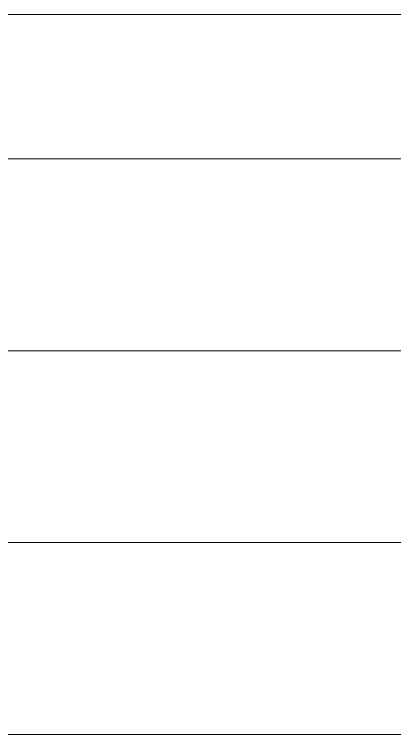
# Model space of a CAD drawing. Extents: x 1 to 297, y 1 to 210.
# Drawn here: x 231.02 to 241.71, y 66.86 to 87.08 of the extents above; entities that cross this region are included whole.
import ezdxf

# ---------------------------------------------------------------- set-up
doc = ezdxf.new("R2010")
doc.units = 0

msp = doc.modelspace()

# ---------------------------------------------------------------- linework, layer by layer
at = {"color": 7, "lineweight": 13}
for p, q in [((220.339, 87.076), (295.393, 87.076)), ((220.339, 83.026), (295.393, 83.026)), ((220.339, 77.637), (295.393, 77.637)), ((220.339, 72.249), (295.393, 72.249)), ((220.339, 66.86), (295.393, 66.86))]:
    msp.add_line(p, q, dxfattribs=at)

doc.saveas('drawing.dxf')
